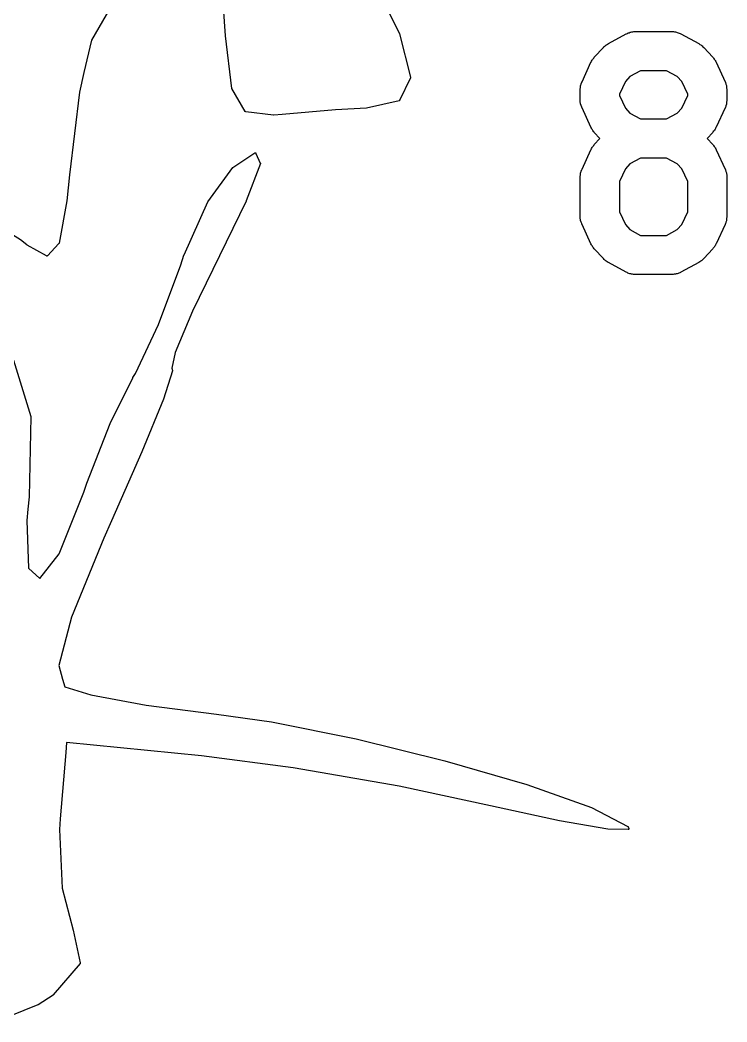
# Model space of a CAD drawing. Extents: x 69 to 230, y -100 to -50.
# Drawn here: x 101.86 to 106.37, y -63.83 to -57.44 of the extents above; entities that cross this region are included whole.
import ezdxf

# ---------------------------------------------------------------- set-up
doc = ezdxf.new("R2010")
doc.units = 0
doc.layers.add('BLACK', color=7, linetype='CONTINUOUS')

msp = doc.modelspace()

# ---------------------------------------------------------------- linework, layer by layer
at = {"layer": 'BLACK', "linetype": 'CONTINUOUS'}
for p, q in [((103.171, -57.5411), (103.133, -57.0173)), ((104.063, -57.0901), (104.279, -57.5274)), ((102.434, -57.3669), (102.316, -57.5674)), ((103.171, -57.5412), (103.171, -57.5411)), ((103.171, -57.5413), (103.171, -57.5412)), ((103.171, -57.5414), (103.171, -57.5413)), ((103.211, -57.8755), (103.171, -57.5414)), ((104.279, -57.5274), (104.279, -57.5274)), ((104.279, -57.5274), (104.279, -57.5279)), ((104.279, -57.5279), (104.28, -57.5283)), ((104.28, -57.5283), (104.351, -57.8043)), ((105.612, -57.5901), (105.726, -57.5282)), ((105.726, -57.5282), (105.728, -57.5274)), ((105.728, -57.5274), (105.733, -57.5252)), ((105.733, -57.5252), (105.738, -57.5225)), ((105.738, -57.5225), (105.744, -57.5206)), ((105.744, -57.5206), (105.75, -57.5182)), ((105.75, -57.5182), (105.756, -57.5171)), ((105.756, -57.5171), (105.761, -57.5155)), ((105.761, -57.5155), (105.768, -57.5148)), ((105.768, -57.5148), (105.774, -57.5136)), ((105.774, -57.5136), (105.78, -57.5137)), ((105.78, -57.5137), (105.786, -57.5131)), ((105.786, -57.5131), (106.014, -57.5131)), ((106.014, -57.5131), (106.016, -57.5131)), ((106.016, -57.5131), (106.022, -57.5137)), ((106.022, -57.5137), (106.027, -57.5138)), ((106.027, -57.5138), (106.034, -57.5151)), ((106.034, -57.5151), (106.04, -57.5158)), ((106.04, -57.5158), (106.046, -57.5176)), ((106.046, -57.5176), (106.051, -57.5187)), ((106.051, -57.5187), (106.057, -57.5212)), ((106.057, -57.5212), (106.064, -57.5232)), ((106.064, -57.5232), (106.069, -57.526)), ((106.069, -57.526), (106.074, -57.5282)), ((106.074, -57.5282), (106.188, -57.5901)), ((102.316, -57.5674), (102.268, -57.7746)), ((105.522, -57.6771), (105.58, -57.6152)), ((105.58, -57.6152), (105.581, -57.6139)), ((105.581, -57.6139), (105.586, -57.609)), ((105.586, -57.609), (105.592, -57.6037)), ((105.592, -57.6037), (105.596, -57.6011)), ((105.596, -57.6011), (105.599, -57.598)), ((105.599, -57.598), (105.606, -57.5943)), ((105.606, -57.5943), (105.612, -57.5901)), ((106.188, -57.5901), (106.19, -57.5909)), ((106.19, -57.5909), (106.196, -57.5952)), ((106.196, -57.5952), (106.202, -57.599)), ((106.202, -57.599), (106.206, -57.6022)), ((106.206, -57.6022), (106.21, -57.6049)), ((106.21, -57.6049), (106.215, -57.6102)), ((106.215, -57.6102), (106.22, -57.6152)), ((106.22, -57.6152), (106.278, -57.6771)), ((105.514, -57.6871), (105.519, -57.6823)), ((105.519, -57.6823), (105.522, -57.6771)), ((106.278, -57.6771), (106.279, -57.6784)), ((106.279, -57.6784), (106.283, -57.6836)), ((106.283, -57.6836), (106.287, -57.6885)), ((105.444, -57.8333), (105.501, -57.7095)), ((105.501, -57.7095), (105.502, -57.7079)), ((105.502, -57.7079), (105.505, -57.7024)), ((105.505, -57.7024), (105.508, -57.6966)), ((105.508, -57.6966), (105.511, -57.692)), ((105.511, -57.692), (105.514, -57.6871)), ((106.287, -57.6885), (106.29, -57.6934)), ((106.29, -57.6934), (106.293, -57.6981)), ((106.293, -57.6981), (106.296, -57.7039)), ((106.296, -57.7039), (106.299, -57.7095)), ((106.299, -57.7095), (106.356, -57.8333)), ((102.268, -57.7746), (102.239, -57.9002)), ((104.351, -57.8077), (104.281, -57.9532)), ((104.351, -57.8043), (104.351, -57.8044)), ((104.351, -57.8044), (104.351, -57.8046)), ((104.351, -57.8046), (104.351, -57.8049)), ((104.351, -57.8049), (104.351, -57.8051)), ((104.351, -57.8051), (104.351, -57.8053)), ((104.351, -57.8053), (104.351, -57.8056)), ((104.351, -57.8056), (104.351, -57.8058)), ((104.351, -57.8058), (104.351, -57.8061)), ((104.351, -57.8061), (104.351, -57.8063)), ((104.351, -57.8063), (104.351, -57.8066)), ((104.351, -57.8066), (104.351, -57.8068)), ((104.351, -57.8068), (104.351, -57.807)), ((104.351, -57.807), (104.351, -57.8073)), ((104.351, -57.8073), (104.351, -57.8075)), ((104.351, -57.8075), (104.351, -57.8077)), ((105.749, -57.8), (105.72, -57.8322)), ((105.817, -57.7631), (105.749, -57.8)), ((105.983, -57.7631), (105.817, -57.7631)), ((106.051, -57.8), (105.983, -57.7631)), ((106.08, -57.8322), (106.051, -57.8)), ((103.211, -57.876), (103.211, -57.8755)), ((103.211, -57.8755), (103.211, -57.8755)), ((103.211, -57.8755), (103.211, -57.8755)), ((103.211, -57.8765), (103.211, -57.876)), ((103.211, -57.8769), (103.211, -57.8765)), ((103.211, -57.8765), (103.211, -57.8765)), ((103.211, -57.8765), (103.211, -57.8765)), ((103.211, -57.8774), (103.211, -57.8769)), ((105.432, -57.8805), (105.434, -57.8702)), ((105.434, -57.8702), (105.435, -57.8597)), ((105.435, -57.8581), (105.436, -57.8564)), ((105.435, -57.8597), (105.435, -57.8581)), ((105.436, -57.8564), (105.439, -57.8465)), ((105.439, -57.8465), (105.442, -57.8365)), ((105.442, -57.8365), (105.443, -57.835)), ((105.443, -57.835), (105.444, -57.8333)), ((105.72, -57.8322), (105.682, -57.9132)), ((106.118, -57.9132), (106.08, -57.8322)), ((106.356, -57.8333), (106.357, -57.8349)), ((106.357, -57.8349), (106.358, -57.8366)), ((106.358, -57.8366), (106.358, -57.8381)), ((106.358, -57.8381), (106.361, -57.8481)), ((106.361, -57.8481), (106.365, -57.8581)), ((106.365, -57.8581), (106.365, -57.8598)), ((106.365, -57.8598), (106.365, -57.8614)), ((106.365, -57.8614), (106.366, -57.8719)), ((106.366, -57.8719), (106.368, -57.8823)), ((102.239, -57.9002), (102.176, -58.4264)), ((103.211, -57.8775), (103.211, -57.8774)), ((103.211, -57.8774), (103.211, -57.8774)), ((103.211, -57.8774), (103.211, -57.8774)), ((103.296, -58.0227), (103.211, -57.8775)), ((105.432, -57.8823), (105.432, -57.8805)), ((105.432, -57.884), (105.432, -57.8823)), ((105.432, -57.8857), (105.432, -57.884)), ((105.432, -57.9476), (105.432, -57.8857)), ((105.682, -57.9132), (105.682, -57.9202)), ((105.682, -57.9202), (105.72, -58.0011)), ((106.08, -58.0011), (106.118, -57.9202)), ((106.118, -57.9202), (106.118, -57.9132)), ((106.368, -57.8823), (106.368, -57.884)), ((106.368, -57.884), (106.368, -57.8857)), ((106.368, -57.8857), (106.368, -57.9476)), ((104.07, -58.0017), (103.873, -58.0117)), ((104.277, -57.9559), (104.07, -58.0015)), ((104.07, -58.0015), (104.07, -58.0016)), ((104.07, -58.0016), (104.07, -58.0016)), ((104.07, -58.0016), (104.07, -58.0017)), ((104.278, -57.9558), (104.277, -57.9559)), ((104.279, -57.9553), (104.278, -57.9554)), ((104.278, -57.9554), (104.278, -57.9556)), ((104.278, -57.9556), (104.278, -57.9556)), ((104.278, -57.9556), (104.278, -57.9557)), ((104.278, -57.9557), (104.278, -57.9558)), ((104.28, -57.9548), (104.279, -57.9549)), ((104.279, -57.9549), (104.279, -57.9551)), ((104.279, -57.9551), (104.279, -57.9552)), ((104.279, -57.9552), (104.279, -57.9553)), ((104.281, -57.9535), (104.28, -57.9537)), ((104.28, -57.9537), (104.28, -57.9539)), ((104.28, -57.9539), (104.28, -57.954)), ((104.28, -57.954), (104.28, -57.9543)), ((104.28, -57.9543), (104.28, -57.9545)), ((104.28, -57.9545), (104.28, -57.9546)), ((104.28, -57.9546), (104.28, -57.9548)), ((104.281, -57.9532), (104.281, -57.9532)), ((104.281, -57.9532), (104.281, -57.9535)), ((105.432, -57.9493), (105.432, -57.9476)), ((105.432, -57.9511), (105.432, -57.9493)), ((105.433, -57.9615), (105.432, -57.9511)), ((105.435, -57.9719), (105.433, -57.9615)), ((105.435, -57.9735), (105.435, -57.9719)), ((105.435, -57.9753), (105.435, -57.9735)), ((105.439, -57.9852), (105.435, -57.9753)), ((105.442, -57.9953), (105.439, -57.9852)), ((105.442, -57.9968), (105.442, -57.9953)), ((105.443, -57.9984), (105.442, -57.9968)), ((105.444, -58), (105.443, -57.9984)), ((105.501, -58.1238), (105.444, -58)), ((105.72, -58.0011), (105.749, -58.0333)), ((106.051, -58.0333), (106.08, -58.0011)), ((106.356, -58), (106.299, -58.1238)), ((106.357, -57.9984), (106.356, -58)), ((106.358, -57.9969), (106.357, -57.9984)), ((106.361, -57.9869), (106.358, -57.9969)), ((106.364, -57.977), (106.361, -57.9869)), ((106.365, -57.9753), (106.364, -57.977)), ((106.366, -57.9632), (106.365, -57.9736)), ((106.365, -57.9736), (106.365, -57.9753)), ((106.368, -57.9528), (106.366, -57.9632)), ((106.368, -57.9476), (106.368, -57.9494)), ((106.368, -57.9494), (106.368, -57.9511)), ((106.368, -57.9511), (106.368, -57.9528)), ((103.297, -58.023), (103.296, -58.0227)), ((103.297, -58.0232), (103.297, -58.023)), ((103.297, -58.0234), (103.297, -58.0232)), ((103.297, -58.0235), (103.297, -58.0234)), ((103.297, -58.0237), (103.297, -58.0235)), ((103.297, -58.024), (103.297, -58.0237)), ((103.298, -58.0241), (103.297, -58.024)), ((103.298, -58.0242), (103.298, -58.0241)), ((103.298, -58.0243), (103.298, -58.0242)), ((103.298, -58.0245), (103.298, -58.0243)), ((103.298, -58.0246), (103.298, -58.0245)), ((103.299, -58.0247), (103.298, -58.0246)), ((103.299, -58.0248), (103.299, -58.0247)), ((103.299, -58.0249), (103.299, -58.0248)), ((103.299, -58.025), (103.299, -58.0249)), ((103.3, -58.0251), (103.299, -58.025)), ((103.299, -58.025), (103.299, -58.025)), ((103.3, -58.0252), (103.3, -58.0251)), ((103.477, -58.0467), (103.3, -58.0252)), ((103.3, -58.0252), (103.3, -58.0252)), ((103.478, -58.0467), (103.477, -58.0467)), ((103.477, -58.0467), (103.477, -58.0467)), ((103.477, -58.0467), (103.477, -58.0467)), ((103.532, -58.0415), (103.478, -58.0467)), ((103.478, -58.0467), (103.478, -58.0467)), ((103.478, -58.0467), (103.478, -58.0467)), ((103.478, -58.0467), (103.478, -58.0467)), ((103.478, -58.0467), (103.478, -58.0467)), ((103.873, -58.0117), (103.532, -58.0415)), ((105.749, -58.0333), (105.817, -58.0702)), ((105.983, -58.0702), (106.051, -58.0333)), ((105.504, -58.1294), (105.501, -58.1238)), ((105.507, -58.1353), (105.504, -58.1294)), ((105.817, -58.0702), (105.983, -58.0702)), ((106.295, -58.1309), (106.292, -58.1368)), ((106.298, -58.1254), (106.295, -58.1309)), ((106.299, -58.1238), (106.298, -58.1254)), ((105.51, -58.1399), (105.507, -58.1353)), ((105.513, -58.1449), (105.51, -58.1399)), ((105.517, -58.1497), (105.513, -58.1449)), ((105.521, -58.1549), (105.517, -58.1497)), ((105.522, -58.1562), (105.521, -58.1549)), ((105.558, -58.1952), (105.522, -58.1562)), ((105.522, -58.2343), (105.558, -58.1952)), ((106.278, -58.1562), (106.242, -58.1952)), ((106.242, -58.1952), (106.278, -58.2343)), ((106.281, -58.151), (106.278, -58.1562)), ((106.286, -58.1463), (106.281, -58.151)), ((106.289, -58.1413), (106.286, -58.1463)), ((106.292, -58.1368), (106.289, -58.1413)), ((105.502, -58.2651), (105.505, -58.2595)), ((105.505, -58.2595), (105.508, -58.2537)), ((105.508, -58.2537), (105.511, -58.2491)), ((105.511, -58.2491), (105.514, -58.2442)), ((105.514, -58.2442), (105.519, -58.2394)), ((105.519, -58.2394), (105.522, -58.2343)), ((106.278, -58.2343), (106.279, -58.2356)), ((106.279, -58.2356), (106.283, -58.2408)), ((106.283, -58.2408), (106.287, -58.2456)), ((106.287, -58.2456), (106.29, -58.2506)), ((106.29, -58.2506), (106.293, -58.2552)), ((106.293, -58.2552), (106.296, -58.2611)), ((103.218, -58.3794), (103.358, -58.2877)), ((103.358, -58.2875), (103.358, -58.2873)), ((103.358, -58.2873), (103.359, -58.2873)), ((103.358, -58.2877), (103.358, -58.2875)), ((103.358, -58.2877), (103.358, -58.2877)), ((103.359, -58.2871), (103.359, -58.287)), ((103.359, -58.287), (103.36, -58.287)), ((103.359, -58.2872), (103.359, -58.2871)), ((103.359, -58.2873), (103.359, -58.2872)), ((103.36, -58.287), (103.36, -58.2869)), ((103.36, -58.2869), (103.36, -58.2869)), ((103.36, -58.2869), (103.36, -58.2869)), ((103.36, -58.2869), (103.361, -58.2869)), ((103.36, -58.287), (103.36, -58.287)), ((103.361, -58.2869), (103.361, -58.287)), ((103.361, -58.287), (103.361, -58.287)), ((103.361, -58.287), (103.361, -58.287)), ((103.361, -58.287), (103.362, -58.287)), ((103.362, -58.287), (103.362, -58.2871)), ((103.362, -58.2871), (103.362, -58.2872)), ((103.362, -58.2872), (103.362, -58.2873)), ((103.362, -58.2873), (103.362, -58.2873)), ((103.362, -58.2873), (103.363, -58.2875)), ((103.363, -58.2875), (103.363, -58.2877)), ((103.363, -58.2877), (103.363, -58.2877)), ((103.363, -58.2877), (103.363, -58.2878)), ((103.363, -58.2878), (103.364, -58.288)), ((103.364, -58.288), (103.364, -58.2883)), ((103.364, -58.2883), (103.364, -58.2884)), ((103.364, -58.2884), (103.364, -58.2884)), ((103.364, -58.2884), (103.364, -58.2887)), ((103.364, -58.2887), (103.365, -58.289)), ((103.365, -58.289), (103.365, -58.2891)), ((103.365, -58.2891), (103.365, -58.2892)), ((103.365, -58.2892), (103.365, -58.2895)), ((103.365, -58.2895), (103.365, -58.2899)), ((103.365, -58.2899), (103.392, -58.3518)), ((105.444, -58.3905), (105.501, -58.2667)), ((105.501, -58.2667), (105.502, -58.2651)), ((105.817, -58.3202), (105.749, -58.3572)), ((105.983, -58.3202), (105.817, -58.3202)), ((106.051, -58.3572), (105.983, -58.3202)), ((106.296, -58.2611), (106.299, -58.2667)), ((106.299, -58.2667), (106.356, -58.3905)), ((103.058, -58.5987), (103.217, -58.3807)), ((103.217, -58.3803), (103.217, -58.38)), ((103.217, -58.38), (103.218, -58.38)), ((103.217, -58.3806), (103.217, -58.3803)), ((103.217, -58.3807), (103.217, -58.3806)), ((103.218, -58.3797), (103.218, -58.3794)), ((103.218, -58.3799), (103.218, -58.3797)), ((103.218, -58.38), (103.218, -58.3799)), ((103.393, -58.3556), (103.302, -58.5937)), ((103.392, -58.3518), (103.392, -58.3518)), ((103.392, -58.3518), (103.393, -58.3522)), ((103.393, -58.3522), (103.393, -58.3527)), ((103.393, -58.3527), (103.393, -58.3527)), ((103.393, -58.3527), (103.393, -58.3528)), ((103.393, -58.3528), (103.393, -58.3532)), ((103.393, -58.3532), (103.393, -58.3536)), ((103.393, -58.3536), (103.393, -58.3537)), ((103.393, -58.3537), (103.393, -58.3537)), ((103.393, -58.3537), (103.393, -58.3542)), ((103.393, -58.3542), (103.393, -58.3546)), ((103.393, -58.3546), (103.393, -58.3547)), ((103.393, -58.3547), (103.393, -58.3547)), ((103.393, -58.3547), (103.393, -58.3551)), ((103.393, -58.3551), (103.393, -58.3556)), ((105.749, -58.3572), (105.72, -58.3893)), ((106.08, -58.3893), (106.051, -58.3572)), ((102.176, -58.4264), (102.158, -58.5919)), ((105.432, -58.4377), (105.434, -58.4273)), ((105.432, -58.4394), (105.432, -58.4377)), ((105.432, -58.4411), (105.432, -58.4394)), ((105.432, -58.4429), (105.432, -58.4411)), ((105.432, -58.6905), (105.432, -58.4429)), ((105.434, -58.4273), (105.435, -58.4169)), ((105.435, -58.4152), (105.436, -58.4135)), ((105.435, -58.4169), (105.435, -58.4152)), ((105.436, -58.4135), (105.439, -58.4036)), ((105.439, -58.4036), (105.442, -58.3936)), ((105.442, -58.3936), (105.443, -58.3921)), ((105.443, -58.3921), (105.444, -58.3905)), ((105.72, -58.3893), (105.682, -58.4703)), ((106.118, -58.4703), (106.08, -58.3893)), ((106.356, -58.3905), (106.357, -58.3921)), ((106.357, -58.3921), (106.358, -58.3937)), ((106.358, -58.3937), (106.358, -58.3952)), ((106.358, -58.3952), (106.361, -58.4053)), ((106.361, -58.4053), (106.365, -58.4152)), ((106.365, -58.4152), (106.365, -58.4169)), ((106.365, -58.4169), (106.365, -58.4186)), ((106.365, -58.4186), (106.367, -58.429)), ((106.367, -58.429), (106.368, -58.4394)), ((106.368, -58.4394), (106.368, -58.4411)), ((106.368, -58.4411), (106.368, -58.4429)), ((106.368, -58.4429), (106.368, -58.6905)), ((105.682, -58.4703), (105.682, -58.663)), ((106.118, -58.663), (106.118, -58.4703)), ((102.158, -58.5922), (102.11, -58.8623)), ((102.158, -58.5919), (102.158, -58.5919)), ((102.158, -58.5919), (102.158, -58.5921)), ((102.158, -58.5921), (102.158, -58.5922)), ((102.906, -58.9381), (103.058, -58.5996)), ((103.058, -58.5996), (103.058, -58.5987)), ((103.058, -58.5987), (103.058, -58.5987)), ((103.058, -58.5996), (103.058, -58.5996)), ((103.302, -58.5941), (103.09, -59.0304)), ((103.302, -58.5937), (103.302, -58.5938)), ((103.302, -58.5938), (103.302, -58.5939)), ((103.302, -58.5939), (103.302, -58.5941)), ((105.432, -58.6922), (105.432, -58.6905)), ((105.432, -58.6939), (105.432, -58.6922)), ((105.433, -58.7043), (105.432, -58.6939)), ((105.435, -58.7148), (105.433, -58.7043)), ((105.682, -58.663), (105.72, -58.744)), ((106.08, -58.744), (106.118, -58.663)), ((106.366, -58.706), (106.365, -58.7165)), ((106.368, -58.6957), (106.366, -58.706)), ((106.368, -58.6905), (106.368, -58.6922)), ((106.368, -58.6922), (106.368, -58.6939)), ((106.368, -58.6939), (106.368, -58.6957)), ((105.435, -58.7164), (105.435, -58.7148)), ((105.435, -58.7181), (105.435, -58.7164)), ((105.439, -58.7281), (105.435, -58.7181)), ((105.442, -58.7381), (105.439, -58.7281)), ((105.442, -58.7396), (105.442, -58.7381)), ((105.443, -58.7413), (105.442, -58.7396)), ((105.444, -58.7429), (105.443, -58.7413)), ((105.501, -58.8667), (105.444, -58.7429)), ((105.72, -58.744), (105.749, -58.7762)), ((106.051, -58.7762), (106.08, -58.744)), ((106.356, -58.7429), (106.299, -58.8667)), ((106.357, -58.7412), (106.356, -58.7429)), ((106.358, -58.7397), (106.357, -58.7412)), ((106.361, -58.7297), (106.358, -58.7397)), ((106.364, -58.7198), (106.361, -58.7297)), ((106.365, -58.7181), (106.364, -58.7198)), ((106.365, -58.7165), (106.365, -58.7181)), ((101.864, -58.8421), (101.772, -58.7846)), ((105.749, -58.7762), (105.817, -58.8131)), ((105.817, -58.8131), (105.983, -58.8131)), ((105.983, -58.8131), (106.051, -58.7762)), ((101.904, -58.8742), (101.864, -58.8421)), ((101.905, -58.8744), (101.904, -58.8742)), ((101.905, -58.8747), (101.905, -58.8744)), ((102.029, -58.944), (101.905, -58.8747)), ((101.905, -58.8747), (101.905, -58.8747)), ((102.108, -58.8649), (102.035, -58.943)), ((102.109, -58.8645), (102.108, -58.8649)), ((102.11, -58.8624), (102.109, -58.8628)), ((102.109, -58.8628), (102.109, -58.8632)), ((102.109, -58.8632), (102.109, -58.8633)), ((102.109, -58.8633), (102.109, -58.8633)), ((102.109, -58.8633), (102.109, -58.8637)), ((102.109, -58.8637), (102.109, -58.8641)), ((102.109, -58.8641), (102.109, -58.8641)), ((102.109, -58.8641), (102.109, -58.8642)), ((102.109, -58.8642), (102.109, -58.8645)), ((102.11, -58.8623), (102.11, -58.8623)), ((102.11, -58.8623), (102.11, -58.8623)), ((102.11, -58.8623), (102.11, -58.8623)), ((102.11, -58.8623), (102.11, -58.8624)), ((105.504, -58.8723), (105.501, -58.8667)), ((105.507, -58.8781), (105.504, -58.8723)), ((105.51, -58.8828), (105.507, -58.8781)), ((105.513, -58.8877), (105.51, -58.8828)), ((105.517, -58.8926), (105.513, -58.8877)), ((105.521, -58.8978), (105.517, -58.8926)), ((105.522, -58.8991), (105.521, -58.8978)), ((105.58, -58.961), (105.522, -58.8991)), ((106.278, -58.8991), (106.22, -58.961)), ((106.281, -58.8939), (106.278, -58.8991)), ((106.286, -58.8891), (106.281, -58.8939)), ((106.289, -58.8842), (106.286, -58.8891)), ((106.292, -58.8796), (106.289, -58.8842)), ((106.295, -58.8738), (106.292, -58.8796)), ((106.298, -58.8682), (106.295, -58.8738)), ((106.299, -58.8667), (106.298, -58.8682)), ((102.029, -58.9441), (102.029, -58.944)), ((102.03, -58.9443), (102.029, -58.9441)), ((102.03, -58.9444), (102.03, -58.9443)), ((102.03, -58.9443), (102.03, -58.9443)), ((102.031, -58.9445), (102.03, -58.9444)), ((102.03, -58.9444), (102.03, -58.9444)), ((102.031, -58.9446), (102.031, -58.9445)), ((102.031, -58.9445), (102.031, -58.9445)), ((102.032, -58.9446), (102.031, -58.9446)), ((102.031, -58.9446), (102.031, -58.9446)), ((102.033, -58.9445), (102.032, -58.9445)), ((102.032, -58.9445), (102.032, -58.9446)), ((102.032, -58.9446), (102.032, -58.9446)), ((102.032, -58.9446), (102.032, -58.9446)), ((102.034, -58.9442), (102.033, -58.9443)), ((102.033, -58.9443), (102.033, -58.9444)), ((102.033, -58.9444), (102.033, -58.9444)), ((102.033, -58.9444), (102.033, -58.9445)), ((102.035, -58.9435), (102.034, -58.9436)), ((102.034, -58.9436), (102.034, -58.9437)), ((102.034, -58.9437), (102.034, -58.9439)), ((102.034, -58.9439), (102.034, -58.9441)), ((102.034, -58.9441), (102.034, -58.9441)), ((102.034, -58.9441), (102.034, -58.9442)), ((102.035, -58.943), (102.035, -58.9431)), ((102.035, -58.9431), (102.035, -58.9433)), ((102.035, -58.9433), (102.035, -58.9435)), ((102.885, -59.0007), (102.905, -58.9385)), ((102.905, -58.9385), (102.906, -58.9385)), ((102.906, -58.9383), (102.906, -58.9381)), ((102.906, -58.9385), (102.906, -58.9383)), ((105.585, -58.9659), (105.58, -58.961)), ((106.219, -58.9622), (106.214, -58.9671)), ((106.22, -58.961), (106.219, -58.9622)), ((102.744, -59.381), (102.885, -59.0007)), ((105.59, -58.9713), (105.585, -58.9659)), ((105.594, -58.974), (105.59, -58.9713)), ((105.598, -58.9772), (105.594, -58.974)), ((105.604, -58.981), (105.598, -58.9772)), ((105.61, -58.9853), (105.604, -58.981)), ((105.612, -58.9861), (105.61, -58.9853)), ((105.726, -59.048), (105.612, -58.9861)), ((106.188, -58.9861), (106.074, -59.048)), ((106.194, -58.9819), (106.188, -58.9861)), ((106.201, -58.9782), (106.194, -58.9819)), ((106.204, -58.9751), (106.201, -58.9782)), ((106.208, -58.9724), (106.204, -58.9751)), ((106.214, -58.9671), (106.208, -58.9724)), ((103.09, -59.0304), (102.961, -59.2963)), ((105.731, -59.0502), (105.726, -59.048)), ((105.736, -59.053), (105.731, -59.0502)), ((105.743, -59.055), (105.736, -59.053)), ((105.749, -59.0575), (105.743, -59.055)), ((105.754, -59.0586), (105.749, -59.0575)), ((105.76, -59.0604), (105.754, -59.0586)), ((105.766, -59.0611), (105.76, -59.0604)), ((105.773, -59.0624), (105.766, -59.0611)), ((105.778, -59.0624), (105.773, -59.0624)), ((105.784, -59.0631), (105.778, -59.0624)), ((105.786, -59.0631), (105.784, -59.0631)), ((106.014, -59.0631), (105.786, -59.0631)), ((106.02, -59.0625), (106.014, -59.0631)), ((106.026, -59.0626), (106.02, -59.0625)), ((106.032, -59.0613), (106.026, -59.0626)), ((106.039, -59.0607), (106.032, -59.0613)), ((106.044, -59.0591), (106.039, -59.0607)), ((106.05, -59.058), (106.044, -59.0591)), ((106.056, -59.0555), (106.05, -59.058)), ((106.062, -59.0537), (106.056, -59.0555)), ((106.067, -59.051), (106.062, -59.0537)), ((106.072, -59.0488), (106.067, -59.051)), ((106.074, -59.048), (106.072, -59.0488)), ((102.961, -59.2963), (102.849, -59.5587)), ((102.596, -59.6936), (102.744, -59.381)), ((102.849, -59.5587), (102.829, -59.659)), ((101.818, -59.608), (101.929, -59.9684)), ((102.829, -59.659), (102.832, -59.6741)), ((102.435, -60.0115), (102.58, -59.7203)), ((102.58, -59.7199), (102.596, -59.6936)), ((102.58, -59.7201), (102.58, -59.7199)), ((102.58, -59.7202), (102.58, -59.7201)), ((102.58, -59.7203), (102.58, -59.7202)), ((102.832, -59.6766), (102.775, -59.8563)), ((102.832, -59.6741), (102.832, -59.6742)), ((102.832, -59.6742), (102.832, -59.6745)), ((102.832, -59.6745), (102.832, -59.6747)), ((102.832, -59.6747), (102.832, -59.6749)), ((102.832, -59.6749), (102.832, -59.6752)), ((102.832, -59.6752), (102.832, -59.6754)), ((102.832, -59.6754), (102.832, -59.6757)), ((102.832, -59.6757), (102.832, -59.6759)), ((102.832, -59.6759), (102.832, -59.6761)), ((102.832, -59.6761), (102.832, -59.6764)), ((102.832, -59.6764), (102.832, -59.6766)), ((102.775, -59.8566), (102.638, -60.1932)), ((102.775, -59.8563), (102.775, -59.8564)), ((102.775, -59.8564), (102.775, -59.8565)), ((102.775, -59.8565), (102.775, -59.8566)), ((101.929, -59.97), (101.918, -60.4795)), ((101.929, -59.9684), (101.929, -59.9685)), ((101.929, -59.9685), (101.929, -59.9688)), ((101.929, -59.9688), (101.929, -59.969)), ((101.929, -59.969), (101.929, -59.9692)), ((101.929, -59.9692), (101.929, -59.9694)), ((101.929, -59.9694), (101.929, -59.9697)), ((101.929, -59.9697), (101.929, -59.97)), ((102.286, -60.3935), (102.435, -60.0119)), ((102.435, -60.0117), (102.435, -60.0115)), ((102.435, -60.0119), (102.435, -60.0117)), ((102.435, -60.0119), (102.435, -60.0119)), ((102.638, -60.1934), (102.444, -60.634)), ((102.638, -60.1932), (102.638, -60.1933)), ((102.638, -60.1933), (102.638, -60.1933)), ((102.638, -60.1933), (102.638, -60.1934)), ((102.267, -60.4492), (102.286, -60.3937)), ((102.286, -60.3936), (102.286, -60.3935)), ((102.286, -60.3935), (102.286, -60.3935)), ((102.286, -60.3937), (102.286, -60.3936)), ((101.918, -60.4799), (101.911, -60.559)), ((101.918, -60.4795), (101.918, -60.4796)), ((101.918, -60.4796), (101.918, -60.4797)), ((101.918, -60.4797), (101.918, -60.4799)), ((102.11, -60.8438), (102.267, -60.4492)), ((101.911, -60.559), (101.904, -60.6299)), ((101.904, -60.6299), (101.915, -60.9348)), ((102.444, -60.634), (102.394, -60.744)), ((102.444, -60.634), (102.444, -60.634)), ((102.444, -60.634), (102.444, -60.634)), ((102.394, -60.744), (102.188, -61.2471)), ((101.987, -61.0014), (102.11, -60.8438)), ((101.915, -60.9348), (101.987, -61.0014)), ((102.188, -61.2471), (102.108, -61.5563)), ((102.108, -61.5563), (102.132, -61.6417)), ((102.132, -61.6417), (102.146, -61.6913)), ((102.146, -61.6913), (102.312, -61.7435)), ((102.312, -61.7435), (102.665, -61.8082)), ((102.665, -61.8082), (103.113, -61.8651)), ((103.113, -61.8651), (103.113, -61.8651)), ((103.113, -61.8651), (103.113, -61.8651)), ((103.113, -61.8651), (103.464, -61.9147)), ((103.464, -61.9147), (103.464, -61.9147)), ((103.464, -61.9147), (103.464, -61.9147)), ((103.464, -61.9147), (103.464, -61.9147)), ((103.464, -61.9147), (104.003, -62.0227)), ((104.003, -62.0227), (104.003, -62.0227)), ((104.003, -62.0227), (104.003, -62.0228)), ((104.003, -62.0228), (104.003, -62.0228)), ((104.003, -62.0228), (104.569, -62.1623)), ((102.157, -62.0463), (102.152, -62.1098)), ((103.018, -62.1312), (102.157, -62.0463)), ((102.152, -62.1098), (102.117, -62.533)), ((102.152, -62.1098), (102.152, -62.1098)), ((102.152, -62.1098), (102.152, -62.1098)), ((103.602, -62.2082), (103.018, -62.1312)), ((104.278, -62.3256), (103.602, -62.2082)), ((104.569, -62.1623), (104.569, -62.1623)), ((104.569, -62.1623), (104.569, -62.1623)), ((104.569, -62.1623), (104.569, -62.1623)), ((104.569, -62.1623), (105.092, -62.3144)), ((104.861, -62.4492), (104.278, -62.3256)), ((105.092, -62.3144), (105.092, -62.3144)), ((105.092, -62.3144), (105.092, -62.3145)), ((105.092, -62.3145), (105.092, -62.3145)), ((105.092, -62.3145), (105.504, -62.4602)), ((105.3, -62.5462), (104.861, -62.4492)), ((105.504, -62.4602), (105.504, -62.4603)), ((105.504, -62.4603), (105.504, -62.4604)), ((105.504, -62.4604), (105.505, -62.4605)), ((105.505, -62.4605), (105.735, -62.5811)), ((102.117, -62.533), (102.113, -62.6016)), ((102.113, -62.6016), (102.129, -62.9756)), ((105.609, -62.5997), (105.3, -62.5462)), ((105.3, -62.5462), (105.3, -62.5462)), ((105.3, -62.5462), (105.3, -62.5462)), ((105.3, -62.5462), (105.3, -62.5462)), ((105.609, -62.5998), (105.609, -62.5997)), ((105.738, -62.6017), (105.609, -62.5998)), ((105.609, -62.5998), (105.609, -62.5998)), ((105.609, -62.5998), (105.609, -62.5998)), ((105.735, -62.5811), (105.736, -62.5811)), ((105.736, -62.5811), (105.736, -62.5812)), ((105.736, -62.5812), (105.736, -62.5813)), ((105.736, -62.5813), (105.736, -62.5815)), ((105.736, -62.5815), (105.736, -62.5816)), ((105.736, -62.5816), (105.737, -62.5818)), ((105.737, -62.5818), (105.737, -62.5819)), ((105.737, -62.5819), (105.737, -62.5821)), ((105.737, -62.5821), (105.737, -62.5823)), ((105.737, -62.5823), (105.737, -62.5825)), ((105.737, -62.5825), (105.737, -62.5827)), ((105.737, -62.5827), (105.737, -62.5829)), ((105.737, -62.5829), (105.738, -62.5831)), ((105.738, -62.5831), (105.738, -62.5833)), ((105.738, -62.5833), (105.738, -62.5836)), ((105.738, -62.5836), (105.742, -62.5948)), ((105.739, -62.6016), (105.738, -62.6017)), ((105.738, -62.6017), (105.738, -62.6017)), ((105.738, -62.6017), (105.738, -62.6017)), ((105.738, -62.6017), (105.738, -62.6017)), ((105.74, -62.6014), (105.739, -62.6015)), ((105.739, -62.6015), (105.739, -62.6016)), ((105.739, -62.6016), (105.739, -62.6016)), ((105.739, -62.6016), (105.739, -62.6016)), ((105.741, -62.6009), (105.74, -62.6012)), ((105.74, -62.6012), (105.74, -62.6013)), ((105.74, -62.6013), (105.74, -62.6013)), ((105.74, -62.6013), (105.74, -62.6014)), ((105.742, -62.5999), (105.741, -62.6003)), ((105.741, -62.6003), (105.741, -62.6003)), ((105.741, -62.6003), (105.741, -62.6003)), ((105.741, -62.6003), (105.741, -62.6006)), ((105.741, -62.6006), (105.741, -62.6009)), ((105.741, -62.6009), (105.741, -62.6009)), ((105.741, -62.6009), (105.741, -62.6009)), ((105.742, -62.5948), (105.743, -62.5948)), ((105.743, -62.5982), (105.742, -62.5987)), ((105.742, -62.5987), (105.742, -62.5987)), ((105.742, -62.5987), (105.742, -62.5987)), ((105.742, -62.5987), (105.742, -62.5991)), ((105.742, -62.5991), (105.742, -62.5995)), ((105.742, -62.5995), (105.742, -62.5995)), ((105.742, -62.5995), (105.742, -62.5996)), ((105.742, -62.5996), (105.742, -62.5999)), ((105.743, -62.5948), (105.743, -62.5949)), ((105.743, -62.5949), (105.743, -62.5949)), ((105.743, -62.5949), (105.743, -62.5953)), ((105.743, -62.5953), (105.743, -62.5958)), ((105.743, -62.5958), (105.743, -62.5958)), ((105.743, -62.5958), (105.743, -62.5958)), ((105.743, -62.5958), (105.743, -62.5962)), ((105.743, -62.5962), (105.743, -62.5968)), ((105.743, -62.5968), (105.743, -62.5968)), ((105.743, -62.5968), (105.743, -62.5968)), ((105.743, -62.5968), (105.743, -62.5973)), ((105.743, -62.5973), (105.743, -62.5977)), ((105.743, -62.5977), (105.743, -62.5978)), ((105.743, -62.5978), (105.743, -62.5978)), ((105.743, -62.5978), (105.743, -62.5982)), ((102.129, -62.9756), (102.2, -63.2423)), ((102.2, -63.2423), (102.2, -63.2424)), ((102.2, -63.2424), (102.2, -63.2425)), ((102.2, -63.2425), (102.2, -63.2426)), ((102.2, -63.2426), (102.244, -63.4522)), ((102.243, -63.4565), (102.072, -63.6556)), ((102.244, -63.455), (102.243, -63.4552)), ((102.243, -63.4552), (102.243, -63.4554)), ((102.243, -63.4554), (102.243, -63.4557)), ((102.243, -63.4557), (102.243, -63.4559)), ((102.243, -63.4559), (102.243, -63.456)), ((102.243, -63.456), (102.243, -63.4563)), ((102.243, -63.4563), (102.243, -63.4565)), ((102.244, -63.4522), (102.244, -63.4523)), ((102.244, -63.4523), (102.244, -63.4526)), ((102.244, -63.4526), (102.244, -63.4529)), ((102.244, -63.4529), (102.244, -63.4531)), ((102.244, -63.4531), (102.244, -63.4533)), ((102.244, -63.4533), (102.244, -63.4536)), ((102.244, -63.4536), (102.244, -63.4539)), ((102.244, -63.4539), (102.244, -63.4541)), ((102.244, -63.4541), (102.244, -63.4542)), ((102.244, -63.4542), (102.244, -63.4545)), ((102.244, -63.4545), (102.244, -63.4548)), ((102.244, -63.4548), (102.244, -63.455)), ((102.071, -63.6565), (101.976, -63.7191)), ((102.072, -63.6561), (102.071, -63.6563)), ((102.071, -63.6563), (102.071, -63.6564)), ((102.071, -63.6564), (102.071, -63.6565)), ((102.072, -63.6556), (102.072, -63.6556)), ((102.072, -63.6556), (102.072, -63.6557)), ((102.072, -63.6557), (102.072, -63.6559)), ((102.072, -63.6559), (102.072, -63.6561)), ((101.975, -63.7195), (101.703, -63.8282)), ((101.976, -63.7191), (101.975, -63.7194)), ((101.975, -63.7194), (101.975, -63.7195)), ((101.976, -63.7191), (101.976, -63.7191))]:
    msp.add_line(p, q, dxfattribs=at)

doc.saveas('drawing.dxf')
